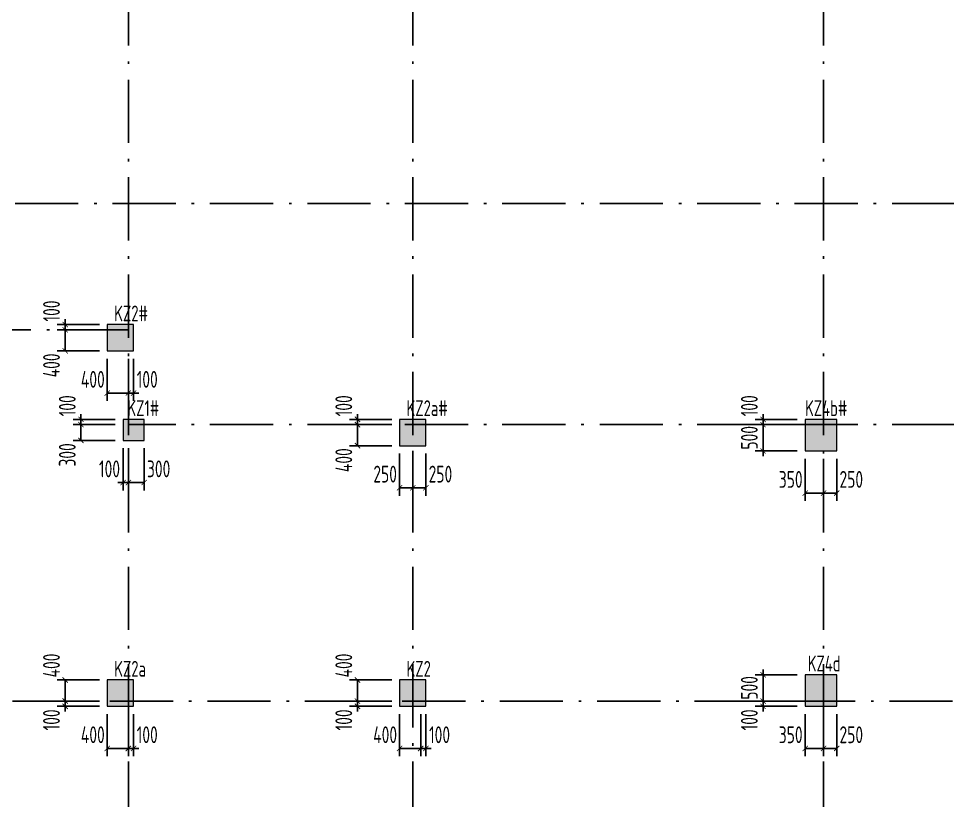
# Model space of a CAD drawing. Extents: x 169490 to 7584583, y -2399407 to 1374371.
# Drawn here: x 498472 to 516107, y 825491 to 840341 of the extents above; entities that cross this region are included whole.
import ezdxf

# ---------------------------------------------------------------- set-up
doc = ezdxf.new("R2010")
doc.units = 0
doc.header["$LTSCALE"] = 100
doc.linetypes.add('D3轴线点划线', pattern=[18.5, 12, -3, 0.5, -3])
doc.layers.get('0').update_dxf_attribs({"linetype": 'CONTINUOUS'})
doc.layers.get('DEFPOINTS').update_dxf_attribs({"linetype": 'CONTINUOUS'})
for name, color, linetype in [('C-DOTE', 8, 'D3轴线点划线'), ('S-COLU-DIM', 151, 'CONTINUOUS'), ('S-COLU-HATCH', 251, 'CONTINUOUS'), ('S-COLU-TEXT', 7, 'CONTINUOUS')]:
    doc.layers.add(name, color=color, linetype=linetype)
doc.layers.add('S-COLU-LINE1', color=6, linetype='CONTINUOUS', lineweight=18)
doc.styles.add('TSSD_Dimension', font='Tssdeng.shx', dxfattribs={"width": 0.7, "bigfont": 'tssdchn.shx'})
doc.dimstyles.new('TSSD_100_100$0', dxfattribs={"dimtxt": 320, "dimasz": 100, "dimexe": 150, "dimexo": 150, "dimgap": 100, "dimtad": 1, "dimdec": 0, "dimzin": 0, "dimdsep": 46, "dimtxsty": 'TSSD_Dimension', "dimblk": 'ARCHTICK', "dimcen": 0, "dimclrt": 7, "dimadec": 1, "dimazin": 0, "dimtfac": 1, "dimtdec": 0, "dimtix": 1, "dimtmove": 2, "dimatfit": 3, "dimldrblk": '_TSDBK', "dimfxl": 1, "dimtolj": 1, "dimtzin": 0, "dimarcsym": 0})

# ---------------------------------------------------------------- blocks, each defined once
blk = doc.blocks.new('_ARCHTICK')
at = {"const_width": 0.15}
blk.add_lwpolyline([(-0.5, -0.5), (0.5, 0.5)], dxfattribs=at)
blk = doc.blocks.new('*D3612')
at = {"layer": 'DEFPOINTS', "color": 0, "ltscale": 10, "transparency": 16777216}
for p in [(513756, 832129), (514006, 832129), (513756, 831329)]:
    blk.add_point(p, dxfattribs=at)
at = {"layer": 'S-COLU-DIM', "color": 0, "lineweight": -2, "ltscale": 10, "transparency": 16777216}
for p, q in [((513756, 831979), (513756, 831179)), ((514006, 831979), (514006, 831179)), ((514006, 831329), (513756, 831329))]:
    blk.add_line(p, q, dxfattribs=at)
at = {"layer": 'S-COLU-DIM', "color": 0, "lineweight": -2, "ltscale": 10, "transparency": 16777216, "xscale": 100, "yscale": 100, "zscale": 100, "rotation": 180}
blk.add_blockref('_ARCHTICK', (513756, 831329), dxfattribs=at)
at = {"layer": 'S-COLU-DIM', "color": 0, "lineweight": -2, "ltscale": 10, "transparency": 16777216, "xscale": 100, "yscale": 100, "zscale": 100}
blk.add_blockref('_ARCHTICK', (514006, 831329), dxfattribs=at)
at = {"layer": 'S-COLU-DIM', "color": 7, "ltscale": 10, "transparency": 16777216, "insert": (514281, 831589), "char_height": 320, "attachment_point": 5, "style": 'TSSD_Dimension'}
blk.add_mtext('\\A1;250', dxfattribs=at)
blk = doc.blocks.new('_TSDBK')
blk.add_line((-1, 0), (0, 0))
at = {"const_width": 0.5}
blk.add_lwpolyline([(-0.7, -0.7), (0.7, 0.7)], dxfattribs=at)
blk = doc.blocks.new('*D3613')
at = {"layer": 'DEFPOINTS', "color": 0, "ltscale": 10, "transparency": 16777216}
for p in [(513406, 832129), (513756, 832129), (513406, 831329)]:
    blk.add_point(p, dxfattribs=at)
at = {"layer": 'S-COLU-DIM', "color": 0, "lineweight": -2, "ltscale": 10, "transparency": 16777216}
for p, q in [((513406, 831979), (513406, 831179)), ((513756, 831979), (513756, 831179)), ((513756, 831329), (513406, 831329))]:
    blk.add_line(p, q, dxfattribs=at)
at = {"layer": 'S-COLU-DIM', "color": 0, "lineweight": -2, "ltscale": 10, "transparency": 16777216, "xscale": 100, "yscale": 100, "zscale": 100, "rotation": 180}
blk.add_blockref('_ARCHTICK', (513406, 831329), dxfattribs=at)
at = {"layer": 'S-COLU-DIM', "color": 0, "lineweight": -2, "ltscale": 10, "transparency": 16777216, "xscale": 100, "yscale": 100, "zscale": 100}
blk.add_blockref('_ARCHTICK', (513756, 831329), dxfattribs=at)
at = {"layer": 'S-COLU-DIM', "color": 7, "ltscale": 10, "transparency": 16777216, "insert": (513131, 831589), "char_height": 320, "attachment_point": 5, "style": 'TSSD_Dimension'}
blk.add_mtext('\\A1;350', dxfattribs=at)
blk = doc.blocks.new('*D3614')
at = {"layer": 'DEFPOINTS', "color": 0, "ltscale": 10, "transparency": 16777216}
for p in [(512606, 832629), (513406, 832629), (513406, 832129)]:
    blk.add_point(p, dxfattribs=at)
at = {"layer": 'S-COLU-DIM', "color": 0, "lineweight": -2, "ltscale": 10, "transparency": 16777216}
for p, q in [((512606, 832629), (512606, 832729)), ((513256, 832629), (512456, 832629)), ((512606, 832129), (512606, 832629)), ((513256, 832129), (512456, 832129)), ((512606, 832129), (512606, 832029))]:
    blk.add_line(p, q, dxfattribs=at)
at = {"layer": 'S-COLU-DIM', "color": 0, "lineweight": -2, "ltscale": 10, "transparency": 16777216, "xscale": 100, "yscale": 100, "zscale": 100}
for p, rotation in [((512606, 832629), 270), ((512606, 832129), 90)]:
    blk.add_blockref('_ARCHTICK', p, dxfattribs=dict(at, rotation=rotation))
at = {"layer": 'S-COLU-DIM', "color": 7, "ltscale": 10, "transparency": 16777216, "insert": (512346, 832379), "char_height": 320, "attachment_point": 5, "rotation": 90, "style": 'TSSD_Dimension'}
blk.add_mtext('\\A1;500', dxfattribs=at)
blk = doc.blocks.new('*D3615')
at = {"layer": 'DEFPOINTS', "color": 0, "ltscale": 10, "transparency": 16777216}
for p in [(512606, 832729), (513406, 832729), (513406, 832629)]:
    blk.add_point(p, dxfattribs=at)
at = {"layer": 'S-COLU-DIM', "color": 0, "lineweight": -2, "ltscale": 10, "transparency": 16777216}
for p, q in [((513256, 832729), (512456, 832729)), ((512606, 832729), (512606, 832829)), ((512606, 832629), (512606, 832729)), ((513256, 832629), (512456, 832629)), ((512606, 832629), (512606, 832529))]:
    blk.add_line(p, q, dxfattribs=at)
at = {"layer": 'S-COLU-DIM', "color": 0, "lineweight": -2, "ltscale": 10, "transparency": 16777216, "xscale": 100, "yscale": 100, "zscale": 100}
for p, rotation in [((512606, 832729), 270), ((512606, 832629), 90)]:
    blk.add_blockref('_ARCHTICK', p, dxfattribs=dict(at, rotation=rotation))
at = {"layer": 'S-COLU-DIM', "color": 7, "ltscale": 10, "transparency": 16777216, "insert": (512346, 832987), "char_height": 320, "attachment_point": 5, "rotation": 90, "style": 'TSSD_Dimension'}
blk.add_mtext('\\A1;100', dxfattribs=at)
blk = doc.blocks.new('*D3620')
at = {"layer": 'DEFPOINTS', "color": 0, "ltscale": 10, "transparency": 16777216}
for p in [(513756, 827279), (514006, 827279), (513756, 826479)]:
    blk.add_point(p, dxfattribs=at)
at = {"layer": 'S-COLU-DIM', "color": 0, "lineweight": -2, "ltscale": 10, "transparency": 16777216}
for p, q in [((513756, 827129), (513756, 826329)), ((514006, 827129), (514006, 826329)), ((514006, 826479), (513756, 826479))]:
    blk.add_line(p, q, dxfattribs=at)
at = {"layer": 'S-COLU-DIM', "color": 0, "lineweight": -2, "ltscale": 10, "transparency": 16777216, "xscale": 100, "yscale": 100, "zscale": 100, "rotation": 180}
blk.add_blockref('_ARCHTICK', (513756, 826479), dxfattribs=at)
at = {"layer": 'S-COLU-DIM', "color": 0, "lineweight": -2, "ltscale": 10, "transparency": 16777216, "xscale": 100, "yscale": 100, "zscale": 100}
blk.add_blockref('_ARCHTICK', (514006, 826479), dxfattribs=at)
at = {"layer": 'S-COLU-DIM', "color": 7, "ltscale": 10, "transparency": 16777216, "insert": (514281, 826739), "char_height": 320, "attachment_point": 5, "style": 'TSSD_Dimension'}
blk.add_mtext('\\A1;250', dxfattribs=at)
blk = doc.blocks.new('*D3621')
at = {"layer": 'DEFPOINTS', "color": 0, "ltscale": 10, "transparency": 16777216}
for p in [(513406, 827279), (513756, 827279), (513406, 826479)]:
    blk.add_point(p, dxfattribs=at)
at = {"layer": 'S-COLU-DIM', "color": 0, "lineweight": -2, "ltscale": 10, "transparency": 16777216}
for p, q in [((513406, 827129), (513406, 826329)), ((513756, 827129), (513756, 826329)), ((513756, 826479), (513406, 826479))]:
    blk.add_line(p, q, dxfattribs=at)
at = {"layer": 'S-COLU-DIM', "color": 0, "lineweight": -2, "ltscale": 10, "transparency": 16777216, "xscale": 100, "yscale": 100, "zscale": 100, "rotation": 180}
blk.add_blockref('_ARCHTICK', (513406, 826479), dxfattribs=at)
at = {"layer": 'S-COLU-DIM', "color": 0, "lineweight": -2, "ltscale": 10, "transparency": 16777216, "xscale": 100, "yscale": 100, "zscale": 100}
blk.add_blockref('_ARCHTICK', (513756, 826479), dxfattribs=at)
at = {"layer": 'S-COLU-DIM', "color": 7, "ltscale": 10, "transparency": 16777216, "insert": (513131, 826739), "char_height": 320, "attachment_point": 5, "style": 'TSSD_Dimension'}
blk.add_mtext('\\A1;350', dxfattribs=at)
blk = doc.blocks.new('*D3622')
at = {"layer": 'DEFPOINTS', "color": 0, "ltscale": 10, "transparency": 16777216}
for p in [(513406, 827879), (512606, 827379), (513406, 827379)]:
    blk.add_point(p, dxfattribs=at)
at = {"layer": 'S-COLU-DIM', "color": 0, "lineweight": -2, "ltscale": 10, "transparency": 16777216}
for p, q in [((512606, 827879), (512606, 827979)), ((513256, 827879), (512456, 827879)), ((512606, 827879), (512606, 827379)), ((513256, 827379), (512456, 827379)), ((512606, 827379), (512606, 827279))]:
    blk.add_line(p, q, dxfattribs=at)
at = {"layer": 'S-COLU-DIM', "color": 0, "lineweight": -2, "ltscale": 10, "transparency": 16777216, "xscale": 100, "yscale": 100, "zscale": 100}
for p, rotation in [((512606, 827879), 270), ((512606, 827379), 90)]:
    blk.add_blockref('_ARCHTICK', p, dxfattribs=dict(at, rotation=rotation))
at = {"layer": 'S-COLU-DIM', "color": 7, "ltscale": 10, "transparency": 16777216, "insert": (512346, 827629), "char_height": 320, "attachment_point": 5, "rotation": 90, "style": 'TSSD_Dimension'}
blk.add_mtext('\\A1;500', dxfattribs=at)
blk = doc.blocks.new('*D3623')
at = {"layer": 'DEFPOINTS', "color": 0, "ltscale": 10, "transparency": 16777216}
for p in [(512606, 827279), (513406, 827379), (513406, 827279)]:
    blk.add_point(p, dxfattribs=at)
at = {"layer": 'S-COLU-DIM', "color": 0, "lineweight": -2, "ltscale": 10, "transparency": 16777216}
for p, q in [((512606, 827379), (512606, 827479)), ((513256, 827379), (512456, 827379)), ((513256, 827279), (512456, 827279)), ((512606, 827379), (512606, 827279)), ((512606, 827279), (512606, 827179))]:
    blk.add_line(p, q, dxfattribs=at)
at = {"layer": 'S-COLU-DIM', "color": 0, "lineweight": -2, "ltscale": 10, "transparency": 16777216, "xscale": 100, "yscale": 100, "zscale": 100}
for p, rotation in [((512606, 827379), 270), ((512606, 827279), 90)]:
    blk.add_blockref('_ARCHTICK', p, dxfattribs=dict(at, rotation=rotation))
at = {"layer": 'S-COLU-DIM', "color": 7, "ltscale": 10, "transparency": 16777216, "insert": (512346, 827021), "char_height": 320, "attachment_point": 5, "rotation": 90, "style": 'TSSD_Dimension'}
blk.add_mtext('\\A1;100', dxfattribs=at)
blk = doc.blocks.new('*D3624')
at = {"layer": 'DEFPOINTS', "color": 0, "ltscale": 10, "transparency": 16777216}
for p in [(500556, 832329), (500856, 832329), (500556, 831529)]:
    blk.add_point(p, dxfattribs=at)
at = {"layer": 'S-COLU-DIM', "color": 0, "lineweight": -2, "ltscale": 10, "transparency": 16777216}
for p, q in [((500556, 832179), (500556, 831379)), ((500856, 832179), (500856, 831379)), ((500856, 831529), (500556, 831529))]:
    blk.add_line(p, q, dxfattribs=at)
at = {"layer": 'S-COLU-DIM', "color": 0, "lineweight": -2, "ltscale": 10, "transparency": 16777216, "xscale": 100, "yscale": 100, "zscale": 100, "rotation": 180}
blk.add_blockref('_ARCHTICK', (500556, 831529), dxfattribs=at)
at = {"layer": 'S-COLU-DIM', "color": 0, "lineweight": -2, "ltscale": 10, "transparency": 16777216, "xscale": 100, "yscale": 100, "zscale": 100}
blk.add_blockref('_ARCHTICK', (500856, 831529), dxfattribs=at)
at = {"layer": 'S-COLU-DIM', "color": 7, "ltscale": 10, "transparency": 16777216, "insert": (501131, 831789), "char_height": 320, "attachment_point": 5, "style": 'TSSD_Dimension'}
blk.add_mtext('\\A1;300', dxfattribs=at)
blk = doc.blocks.new('*D3625')
at = {"layer": 'DEFPOINTS', "color": 0, "ltscale": 10, "transparency": 16777216}
for p in [(500456, 832329), (500556, 832329), (500456, 831529)]:
    blk.add_point(p, dxfattribs=at)
at = {"layer": 'S-COLU-DIM', "color": 0, "lineweight": -2, "ltscale": 10, "transparency": 16777216}
for p, q in [((500456, 832179), (500456, 831379)), ((500556, 832179), (500556, 831379)), ((500456, 831529), (500356, 831529)), ((500556, 831529), (500456, 831529)), ((500556, 831529), (500656, 831529))]:
    blk.add_line(p, q, dxfattribs=at)
at = {"layer": 'S-COLU-DIM', "color": 0, "lineweight": -2, "ltscale": 10, "transparency": 16777216, "xscale": 100, "yscale": 100, "zscale": 100}
blk.add_blockref('_ARCHTICK', (500456, 831529), dxfattribs=at)
at = {"layer": 'S-COLU-DIM', "color": 0, "lineweight": -2, "ltscale": 10, "transparency": 16777216, "xscale": 100, "yscale": 100, "zscale": 100, "rotation": 180}
blk.add_blockref('_ARCHTICK', (500556, 831529), dxfattribs=at)
at = {"layer": 'S-COLU-DIM', "color": 7, "ltscale": 10, "transparency": 16777216, "insert": (500198, 831789), "char_height": 320, "attachment_point": 5, "style": 'TSSD_Dimension'}
blk.add_mtext('\\A1;100', dxfattribs=at)
blk = doc.blocks.new('*D3626')
at = {"layer": 'DEFPOINTS', "color": 0, "ltscale": 10, "transparency": 16777216}
for p in [(499656, 832629), (500456, 832629), (500456, 832329)]:
    blk.add_point(p, dxfattribs=at)
at = {"layer": 'S-COLU-DIM', "color": 0, "lineweight": -2, "ltscale": 10, "transparency": 16777216}
for p, q in [((500306, 832629), (499506, 832629)), ((499656, 832329), (499656, 832629)), ((500306, 832329), (499506, 832329))]:
    blk.add_line(p, q, dxfattribs=at)
at = {"layer": 'S-COLU-DIM', "color": 0, "lineweight": -2, "ltscale": 10, "transparency": 16777216, "xscale": 100, "yscale": 100, "zscale": 100}
for p, rotation in [((499656, 832629), 90), ((499656, 832329), 270)]:
    blk.add_blockref('_ARCHTICK', p, dxfattribs=dict(at, rotation=rotation))
at = {"layer": 'S-COLU-DIM', "color": 7, "ltscale": 10, "transparency": 16777216, "insert": (499396, 832054), "char_height": 320, "attachment_point": 5, "rotation": 90, "style": 'TSSD_Dimension'}
blk.add_mtext('\\A1;300', dxfattribs=at)
blk = doc.blocks.new('*D3627')
at = {"layer": 'DEFPOINTS', "color": 0, "ltscale": 10, "transparency": 16777216}
for p in [(499656, 832729), (500456, 832729), (500456, 832629)]:
    blk.add_point(p, dxfattribs=at)
at = {"layer": 'S-COLU-DIM', "color": 0, "lineweight": -2, "ltscale": 10, "transparency": 16777216}
for p, q in [((500306, 832729), (499506, 832729)), ((499656, 832729), (499656, 832829)), ((499656, 832629), (499656, 832729)), ((500306, 832629), (499506, 832629)), ((499656, 832629), (499656, 832529))]:
    blk.add_line(p, q, dxfattribs=at)
at = {"layer": 'S-COLU-DIM', "color": 0, "lineweight": -2, "ltscale": 10, "transparency": 16777216, "xscale": 100, "yscale": 100, "zscale": 100}
for p, rotation in [((499656, 832729), 270), ((499656, 832629), 90)]:
    blk.add_blockref('_ARCHTICK', p, dxfattribs=dict(at, rotation=rotation))
at = {"layer": 'S-COLU-DIM', "color": 7, "ltscale": 10, "transparency": 16777216, "insert": (499396, 832987), "char_height": 320, "attachment_point": 5, "rotation": 90, "style": 'TSSD_Dimension'}
blk.add_mtext('\\A1;100', dxfattribs=at)
blk = doc.blocks.new('*D3632')
at = {"layer": 'DEFPOINTS', "color": 0, "ltscale": 10, "transparency": 16777216}
for p in [(500556, 827279), (500656, 827279), (500556, 826479)]:
    blk.add_point(p, dxfattribs=at)
at = {"layer": 'S-COLU-DIM', "color": 0, "lineweight": -2, "ltscale": 10, "transparency": 16777216}
for p, q in [((500556, 827129), (500556, 826329)), ((500656, 827129), (500656, 826329)), ((500556, 826479), (500456, 826479)), ((500656, 826479), (500556, 826479)), ((500656, 826479), (500756, 826479))]:
    blk.add_line(p, q, dxfattribs=at)
at = {"layer": 'S-COLU-DIM', "color": 0, "lineweight": -2, "ltscale": 10, "transparency": 16777216, "xscale": 100, "yscale": 100, "zscale": 100}
blk.add_blockref('_ARCHTICK', (500556, 826479), dxfattribs=at)
at = {"layer": 'S-COLU-DIM', "color": 0, "lineweight": -2, "ltscale": 10, "transparency": 16777216, "xscale": 100, "yscale": 100, "zscale": 100, "rotation": 180}
blk.add_blockref('_ARCHTICK', (500656, 826479), dxfattribs=at)
at = {"layer": 'S-COLU-DIM', "color": 7, "ltscale": 10, "transparency": 16777216, "insert": (500914, 826739), "char_height": 320, "attachment_point": 5, "style": 'TSSD_Dimension'}
blk.add_mtext('\\A1;100', dxfattribs=at)
blk = doc.blocks.new('*D3633')
at = {"layer": 'DEFPOINTS', "color": 0, "ltscale": 10, "transparency": 16777216}
for p in [(500156, 827279), (500556, 827279), (500156, 826479)]:
    blk.add_point(p, dxfattribs=at)
at = {"layer": 'S-COLU-DIM', "color": 0, "lineweight": -2, "ltscale": 10, "transparency": 16777216}
for p, q in [((500156, 827129), (500156, 826329)), ((500556, 827129), (500556, 826329)), ((500556, 826479), (500156, 826479))]:
    blk.add_line(p, q, dxfattribs=at)
at = {"layer": 'S-COLU-DIM', "color": 0, "lineweight": -2, "ltscale": 10, "transparency": 16777216, "xscale": 100, "yscale": 100, "zscale": 100, "rotation": 180}
blk.add_blockref('_ARCHTICK', (500156, 826479), dxfattribs=at)
at = {"layer": 'S-COLU-DIM', "color": 0, "lineweight": -2, "ltscale": 10, "transparency": 16777216, "xscale": 100, "yscale": 100, "zscale": 100}
blk.add_blockref('_ARCHTICK', (500556, 826479), dxfattribs=at)
at = {"layer": 'S-COLU-DIM', "color": 7, "ltscale": 10, "transparency": 16777216, "insert": (499881, 826739), "char_height": 320, "attachment_point": 5, "style": 'TSSD_Dimension'}
blk.add_mtext('\\A1;400', dxfattribs=at)
blk = doc.blocks.new('*D3634')
at = {"layer": 'DEFPOINTS', "color": 0, "ltscale": 10, "transparency": 16777216}
for p in [(500156, 827779), (499356, 827379), (500156, 827379)]:
    blk.add_point(p, dxfattribs=at)
at = {"layer": 'S-COLU-DIM', "color": 0, "lineweight": -2, "ltscale": 10, "transparency": 16777216}
for p, q in [((500006, 827779), (499206, 827779)), ((499356, 827779), (499356, 827379)), ((500006, 827379), (499206, 827379))]:
    blk.add_line(p, q, dxfattribs=at)
at = {"layer": 'S-COLU-DIM', "color": 0, "lineweight": -2, "ltscale": 10, "transparency": 16777216, "xscale": 100, "yscale": 100, "zscale": 100}
for p, rotation in [((499356, 827779), 90), ((499356, 827379), 270)]:
    blk.add_blockref('_ARCHTICK', p, dxfattribs=dict(at, rotation=rotation))
at = {"layer": 'S-COLU-DIM', "color": 7, "ltscale": 10, "transparency": 16777216, "insert": (499096, 828054), "char_height": 320, "attachment_point": 5, "rotation": 90, "style": 'TSSD_Dimension'}
blk.add_mtext('\\A1;400', dxfattribs=at)
blk = doc.blocks.new('*D3635')
at = {"layer": 'DEFPOINTS', "color": 0, "ltscale": 10, "transparency": 16777216}
for p in [(499356, 827279), (500156, 827379), (500156, 827279)]:
    blk.add_point(p, dxfattribs=at)
at = {"layer": 'S-COLU-DIM', "color": 0, "lineweight": -2, "ltscale": 10, "transparency": 16777216}
for p, q in [((499356, 827379), (499356, 827479)), ((500006, 827379), (499206, 827379)), ((500006, 827279), (499206, 827279)), ((499356, 827379), (499356, 827279)), ((499356, 827279), (499356, 827179))]:
    blk.add_line(p, q, dxfattribs=at)
at = {"layer": 'S-COLU-DIM', "color": 0, "lineweight": -2, "ltscale": 10, "transparency": 16777216, "xscale": 100, "yscale": 100, "zscale": 100}
for p, rotation in [((499356, 827379), 270), ((499356, 827279), 90)]:
    blk.add_blockref('_ARCHTICK', p, dxfattribs=dict(at, rotation=rotation))
at = {"layer": 'S-COLU-DIM', "color": 7, "ltscale": 10, "transparency": 16777216, "insert": (499096, 827021), "char_height": 320, "attachment_point": 5, "rotation": 90, "style": 'TSSD_Dimension'}
blk.add_mtext('\\A1;100', dxfattribs=at)
blk = doc.blocks.new('*D3636')
at = {"layer": 'DEFPOINTS', "color": 0, "ltscale": 10, "transparency": 16777216}
for p in [(500556, 834029), (500656, 834029), (500556, 833229)]:
    blk.add_point(p, dxfattribs=at)
at = {"layer": 'S-COLU-DIM', "color": 0, "lineweight": -2, "ltscale": 10, "transparency": 16777216}
for p, q in [((500556, 833879), (500556, 833079)), ((500656, 833879), (500656, 833079)), ((500556, 833229), (500456, 833229)), ((500656, 833229), (500556, 833229)), ((500656, 833229), (500756, 833229))]:
    blk.add_line(p, q, dxfattribs=at)
at = {"layer": 'S-COLU-DIM', "color": 0, "lineweight": -2, "ltscale": 10, "transparency": 16777216, "xscale": 100, "yscale": 100, "zscale": 100}
blk.add_blockref('_ARCHTICK', (500556, 833229), dxfattribs=at)
at = {"layer": 'S-COLU-DIM', "color": 0, "lineweight": -2, "ltscale": 10, "transparency": 16777216, "xscale": 100, "yscale": 100, "zscale": 100, "rotation": 180}
blk.add_blockref('_ARCHTICK', (500656, 833229), dxfattribs=at)
at = {"layer": 'S-COLU-DIM', "color": 7, "ltscale": 10, "transparency": 16777216, "insert": (500914, 833489), "char_height": 320, "attachment_point": 5, "style": 'TSSD_Dimension'}
blk.add_mtext('\\A1;100', dxfattribs=at)
blk = doc.blocks.new('*D3637')
at = {"layer": 'DEFPOINTS', "color": 0, "ltscale": 10, "transparency": 16777216}
for p in [(500156, 834029), (500556, 834029), (500156, 833229)]:
    blk.add_point(p, dxfattribs=at)
at = {"layer": 'S-COLU-DIM', "color": 0, "lineweight": -2, "ltscale": 10, "transparency": 16777216}
for p, q in [((500156, 833879), (500156, 833079)), ((500556, 833879), (500556, 833079)), ((500556, 833229), (500156, 833229))]:
    blk.add_line(p, q, dxfattribs=at)
at = {"layer": 'S-COLU-DIM', "color": 0, "lineweight": -2, "ltscale": 10, "transparency": 16777216, "xscale": 100, "yscale": 100, "zscale": 100, "rotation": 180}
blk.add_blockref('_ARCHTICK', (500156, 833229), dxfattribs=at)
at = {"layer": 'S-COLU-DIM', "color": 0, "lineweight": -2, "ltscale": 10, "transparency": 16777216, "xscale": 100, "yscale": 100, "zscale": 100}
blk.add_blockref('_ARCHTICK', (500556, 833229), dxfattribs=at)
at = {"layer": 'S-COLU-DIM', "color": 7, "ltscale": 10, "transparency": 16777216, "insert": (499881, 833489), "char_height": 320, "attachment_point": 5, "style": 'TSSD_Dimension'}
blk.add_mtext('\\A1;400', dxfattribs=at)
blk = doc.blocks.new('*D3638')
at = {"layer": 'DEFPOINTS', "color": 0, "ltscale": 10, "transparency": 16777216}
for p in [(499356, 834429), (500156, 834429), (500156, 834029)]:
    blk.add_point(p, dxfattribs=at)
at = {"layer": 'S-COLU-DIM', "color": 0, "lineweight": -2, "ltscale": 10, "transparency": 16777216}
for p, q in [((500006, 834429), (499206, 834429)), ((499356, 834029), (499356, 834429)), ((500006, 834029), (499206, 834029))]:
    blk.add_line(p, q, dxfattribs=at)
at = {"layer": 'S-COLU-DIM', "color": 0, "lineweight": -2, "ltscale": 10, "transparency": 16777216, "xscale": 100, "yscale": 100, "zscale": 100}
for p, rotation in [((499356, 834429), 90), ((499356, 834029), 270)]:
    blk.add_blockref('_ARCHTICK', p, dxfattribs=dict(at, rotation=rotation))
at = {"layer": 'S-COLU-DIM', "color": 7, "ltscale": 10, "transparency": 16777216, "insert": (499096, 833754), "char_height": 320, "attachment_point": 5, "rotation": 90, "style": 'TSSD_Dimension'}
blk.add_mtext('\\A1;400', dxfattribs=at)
blk = doc.blocks.new('*D3639')
at = {"layer": 'DEFPOINTS', "color": 0, "ltscale": 10, "transparency": 16777216}
for p in [(499356, 834529), (500156, 834529), (500156, 834429)]:
    blk.add_point(p, dxfattribs=at)
at = {"layer": 'S-COLU-DIM', "color": 0, "lineweight": -2, "ltscale": 10, "transparency": 16777216}
for p, q in [((500006, 834529), (499206, 834529)), ((499356, 834529), (499356, 834629)), ((499356, 834429), (499356, 834529)), ((500006, 834429), (499206, 834429)), ((499356, 834429), (499356, 834329))]:
    blk.add_line(p, q, dxfattribs=at)
at = {"layer": 'S-COLU-DIM', "color": 0, "lineweight": -2, "ltscale": 10, "transparency": 16777216, "xscale": 100, "yscale": 100, "zscale": 100}
for p, rotation in [((499356, 834529), 270), ((499356, 834429), 90)]:
    blk.add_blockref('_ARCHTICK', p, dxfattribs=dict(at, rotation=rotation))
at = {"layer": 'S-COLU-DIM', "color": 7, "ltscale": 10, "transparency": 16777216, "insert": (499096, 834787), "char_height": 320, "attachment_point": 5, "rotation": 90, "style": 'TSSD_Dimension'}
blk.add_mtext('\\A1;100', dxfattribs=at)
blk = doc.blocks.new('*D3706')
at = {"layer": 'DEFPOINTS', "color": 0, "ltscale": 10, "transparency": 16777216}
for p in [(506106, 827279), (506206, 827279), (506106, 826479)]:
    blk.add_point(p, dxfattribs=at)
at = {"layer": 'S-COLU-DIM', "color": 0, "lineweight": -2, "ltscale": 10, "transparency": 16777216}
for p, q in [((506106, 827129), (506106, 826329)), ((506206, 827129), (506206, 826329)), ((506106, 826479), (506006, 826479)), ((506206, 826479), (506106, 826479)), ((506206, 826479), (506306, 826479))]:
    blk.add_line(p, q, dxfattribs=at)
at = {"layer": 'S-COLU-DIM', "color": 0, "lineweight": -2, "ltscale": 10, "transparency": 16777216, "xscale": 100, "yscale": 100, "zscale": 100}
blk.add_blockref('_ARCHTICK', (506106, 826479), dxfattribs=at)
at = {"layer": 'S-COLU-DIM', "color": 0, "lineweight": -2, "ltscale": 10, "transparency": 16777216, "xscale": 100, "yscale": 100, "zscale": 100, "rotation": 180}
blk.add_blockref('_ARCHTICK', (506206, 826479), dxfattribs=at)
at = {"layer": 'S-COLU-DIM', "color": 7, "ltscale": 10, "transparency": 16777216, "insert": (506464, 826739), "char_height": 320, "attachment_point": 5, "style": 'TSSD_Dimension'}
blk.add_mtext('\\A1;100', dxfattribs=at)
blk = doc.blocks.new('*D3707')
at = {"layer": 'DEFPOINTS', "color": 0, "ltscale": 10, "transparency": 16777216}
for p in [(505706, 827279), (506106, 827279), (505706, 826479)]:
    blk.add_point(p, dxfattribs=at)
at = {"layer": 'S-COLU-DIM', "color": 0, "lineweight": -2, "ltscale": 10, "transparency": 16777216}
for p, q in [((505706, 827129), (505706, 826329)), ((506106, 827129), (506106, 826329)), ((506106, 826479), (505706, 826479))]:
    blk.add_line(p, q, dxfattribs=at)
at = {"layer": 'S-COLU-DIM', "color": 0, "lineweight": -2, "ltscale": 10, "transparency": 16777216, "xscale": 100, "yscale": 100, "zscale": 100, "rotation": 180}
blk.add_blockref('_ARCHTICK', (505706, 826479), dxfattribs=at)
at = {"layer": 'S-COLU-DIM', "color": 0, "lineweight": -2, "ltscale": 10, "transparency": 16777216, "xscale": 100, "yscale": 100, "zscale": 100}
blk.add_blockref('_ARCHTICK', (506106, 826479), dxfattribs=at)
at = {"layer": 'S-COLU-DIM', "color": 7, "ltscale": 10, "transparency": 16777216, "insert": (505431, 826739), "char_height": 320, "attachment_point": 5, "style": 'TSSD_Dimension'}
blk.add_mtext('\\A1;400', dxfattribs=at)
blk = doc.blocks.new('*D3708')
at = {"layer": 'DEFPOINTS', "color": 0, "ltscale": 10, "transparency": 16777216}
for p in [(505706, 827779), (504906, 827379), (505706, 827379)]:
    blk.add_point(p, dxfattribs=at)
at = {"layer": 'S-COLU-DIM', "color": 0, "lineweight": -2, "ltscale": 10, "transparency": 16777216}
for p, q in [((505556, 827779), (504756, 827779)), ((504906, 827779), (504906, 827379)), ((505556, 827379), (504756, 827379))]:
    blk.add_line(p, q, dxfattribs=at)
at = {"layer": 'S-COLU-DIM', "color": 0, "lineweight": -2, "ltscale": 10, "transparency": 16777216, "xscale": 100, "yscale": 100, "zscale": 100}
for p, rotation in [((504906, 827779), 90), ((504906, 827379), 270)]:
    blk.add_blockref('_ARCHTICK', p, dxfattribs=dict(at, rotation=rotation))
at = {"layer": 'S-COLU-DIM', "color": 7, "ltscale": 10, "transparency": 16777216, "insert": (504646, 828054), "char_height": 320, "attachment_point": 5, "rotation": 90, "style": 'TSSD_Dimension'}
blk.add_mtext('\\A1;400', dxfattribs=at)
blk = doc.blocks.new('*D3709')
at = {"layer": 'DEFPOINTS', "color": 0, "ltscale": 10, "transparency": 16777216}
for p in [(504906, 827279), (505706, 827379), (505706, 827279)]:
    blk.add_point(p, dxfattribs=at)
at = {"layer": 'S-COLU-DIM', "color": 0, "lineweight": -2, "ltscale": 10, "transparency": 16777216}
for p, q in [((504906, 827379), (504906, 827479)), ((505556, 827379), (504756, 827379)), ((505556, 827279), (504756, 827279)), ((504906, 827379), (504906, 827279)), ((504906, 827279), (504906, 827179))]:
    blk.add_line(p, q, dxfattribs=at)
at = {"layer": 'S-COLU-DIM', "color": 0, "lineweight": -2, "ltscale": 10, "transparency": 16777216, "xscale": 100, "yscale": 100, "zscale": 100}
for p, rotation in [((504906, 827379), 270), ((504906, 827279), 90)]:
    blk.add_blockref('_ARCHTICK', p, dxfattribs=dict(at, rotation=rotation))
at = {"layer": 'S-COLU-DIM', "color": 7, "ltscale": 10, "transparency": 16777216, "insert": (504646, 827021), "char_height": 320, "attachment_point": 5, "rotation": 90, "style": 'TSSD_Dimension'}
blk.add_mtext('\\A1;100', dxfattribs=at)
blk = doc.blocks.new('*D3714')
at = {"layer": 'DEFPOINTS', "color": 0, "ltscale": 10, "transparency": 16777216}
for p in [(505956, 832229), (506206, 832229), (505956, 831429)]:
    blk.add_point(p, dxfattribs=at)
at = {"layer": 'S-COLU-DIM', "color": 0, "lineweight": -2, "ltscale": 10, "transparency": 16777216}
for p, q in [((505956, 832079), (505956, 831279)), ((506206, 832079), (506206, 831279)), ((506206, 831429), (505956, 831429))]:
    blk.add_line(p, q, dxfattribs=at)
at = {"layer": 'S-COLU-DIM', "color": 0, "lineweight": -2, "ltscale": 10, "transparency": 16777216, "xscale": 100, "yscale": 100, "zscale": 100, "rotation": 180}
blk.add_blockref('_ARCHTICK', (505956, 831429), dxfattribs=at)
at = {"layer": 'S-COLU-DIM', "color": 0, "lineweight": -2, "ltscale": 10, "transparency": 16777216, "xscale": 100, "yscale": 100, "zscale": 100}
blk.add_blockref('_ARCHTICK', (506206, 831429), dxfattribs=at)
at = {"layer": 'S-COLU-DIM', "color": 7, "ltscale": 10, "transparency": 16777216, "insert": (506481, 831689), "char_height": 320, "attachment_point": 5, "style": 'TSSD_Dimension'}
blk.add_mtext('\\A1;250', dxfattribs=at)
blk = doc.blocks.new('*D3715')
at = {"layer": 'DEFPOINTS', "color": 0, "ltscale": 10, "transparency": 16777216}
for p in [(505706, 832229), (505956, 832229), (505706, 831429)]:
    blk.add_point(p, dxfattribs=at)
at = {"layer": 'S-COLU-DIM', "color": 0, "lineweight": -2, "ltscale": 10, "transparency": 16777216}
for p, q in [((505706, 832079), (505706, 831279)), ((505956, 832079), (505956, 831279)), ((505956, 831429), (505706, 831429))]:
    blk.add_line(p, q, dxfattribs=at)
at = {"layer": 'S-COLU-DIM', "color": 0, "lineweight": -2, "ltscale": 10, "transparency": 16777216, "xscale": 100, "yscale": 100, "zscale": 100, "rotation": 180}
blk.add_blockref('_ARCHTICK', (505706, 831429), dxfattribs=at)
at = {"layer": 'S-COLU-DIM', "color": 0, "lineweight": -2, "ltscale": 10, "transparency": 16777216, "xscale": 100, "yscale": 100, "zscale": 100}
blk.add_blockref('_ARCHTICK', (505956, 831429), dxfattribs=at)
at = {"layer": 'S-COLU-DIM', "color": 7, "ltscale": 10, "transparency": 16777216, "insert": (505431, 831689), "char_height": 320, "attachment_point": 5, "style": 'TSSD_Dimension'}
blk.add_mtext('\\A1;250', dxfattribs=at)
blk = doc.blocks.new('*D3716')
at = {"layer": 'DEFPOINTS', "color": 0, "ltscale": 10, "transparency": 16777216}
for p in [(504906, 832629), (505706, 832629), (505706, 832229)]:
    blk.add_point(p, dxfattribs=at)
at = {"layer": 'S-COLU-DIM', "color": 0, "lineweight": -2, "ltscale": 10, "transparency": 16777216}
for p, q in [((505556, 832629), (504756, 832629)), ((504906, 832229), (504906, 832629)), ((505556, 832229), (504756, 832229))]:
    blk.add_line(p, q, dxfattribs=at)
at = {"layer": 'S-COLU-DIM', "color": 0, "lineweight": -2, "ltscale": 10, "transparency": 16777216, "xscale": 100, "yscale": 100, "zscale": 100}
for p, rotation in [((504906, 832629), 90), ((504906, 832229), 270)]:
    blk.add_blockref('_ARCHTICK', p, dxfattribs=dict(at, rotation=rotation))
at = {"layer": 'S-COLU-DIM', "color": 7, "ltscale": 10, "transparency": 16777216, "insert": (504646, 831954), "char_height": 320, "attachment_point": 5, "rotation": 90, "style": 'TSSD_Dimension'}
blk.add_mtext('\\A1;400', dxfattribs=at)
blk = doc.blocks.new('*D3717')
at = {"layer": 'DEFPOINTS', "color": 0, "ltscale": 10, "transparency": 16777216}
for p in [(504906, 832729), (505706, 832729), (505706, 832629)]:
    blk.add_point(p, dxfattribs=at)
at = {"layer": 'S-COLU-DIM', "color": 0, "lineweight": -2, "ltscale": 10, "transparency": 16777216}
for p, q in [((505556, 832729), (504756, 832729)), ((504906, 832729), (504906, 832829)), ((504906, 832629), (504906, 832729)), ((505556, 832629), (504756, 832629)), ((504906, 832629), (504906, 832529))]:
    blk.add_line(p, q, dxfattribs=at)
at = {"layer": 'S-COLU-DIM', "color": 0, "lineweight": -2, "ltscale": 10, "transparency": 16777216, "xscale": 100, "yscale": 100, "zscale": 100}
for p, rotation in [((504906, 832729), 270), ((504906, 832629), 90)]:
    blk.add_blockref('_ARCHTICK', p, dxfattribs=dict(at, rotation=rotation))
at = {"layer": 'S-COLU-DIM', "color": 7, "ltscale": 10, "transparency": 16777216, "insert": (504646, 832987), "char_height": 320, "attachment_point": 5, "rotation": 90, "style": 'TSSD_Dimension'}
blk.add_mtext('\\A1;100', dxfattribs=at)

msp = doc.modelspace()

# ---------------------------------------------------------------- hatches: boundary and pattern name
at = {"layer": 'S-COLU-HATCH', "ltscale": 10}
h = msp.add_hatch(color=256, dxfattribs=at)
h.dxf.hatch_style = 1
h.paths.add_polyline_path([(500655.9, 834528.9), (500155.9, 834528.9), (500155.9, 834028.9), (500655.9, 834028.9)])
h = msp.add_hatch(color=256, dxfattribs=at)
h.dxf.hatch_style = 1
h.paths.add_polyline_path([(500855.9, 832728.9), (500455.9, 832728.9), (500455.9, 832328.9), (500855.9, 832328.9)])
h = msp.add_hatch(color=256, dxfattribs=at)
h.dxf.hatch_style = 1
h.paths.add_polyline_path([(506205.9, 832728.9), (505705.9, 832728.9), (505705.9, 832228.9), (506205.9, 832228.9)])
h = msp.add_hatch(color=256, dxfattribs=at)
h.dxf.hatch_style = 1
h.paths.add_polyline_path([(514005.9, 832728.9), (513405.9, 832728.9), (513405.9, 832128.9), (514005.9, 832128.9)])
h = msp.add_hatch(color=256, dxfattribs=at)
h.dxf.hatch_style = 1
h.paths.add_polyline_path([(514005.9, 827878.9), (513405.9, 827878.9), (513405.9, 827278.9), (514005.9, 827278.9)])
h = msp.add_hatch(color=256, dxfattribs=at)
h.dxf.hatch_style = 1
h.paths.add_polyline_path([(500655.9, 827778.9), (500155.9, 827778.9), (500155.9, 827278.9), (500655.9, 827278.9)])
h = msp.add_hatch(color=256, dxfattribs=at)
h.dxf.hatch_style = 1
h.paths.add_polyline_path([(506205.9, 827778.9), (505705.9, 827778.9), (505705.9, 827278.9), (506205.9, 827278.9)])

# ---------------------------------------------------------------- linework, layer by layer
at = {"layer": 'C-DOTE'}
for p, q in [((500555.9, 841028.9), (500555.9, 816328.9)), ((505955.9, 841028.9), (505955.9, 816328.9)), ((513755.9, 841028.9), (513755.9, 816328.9)), ((542155.9, 836828.9), (464379.5, 836828.9)), ((500555.9, 834428.9), (464379.5, 834428.9)), ((542155.9, 832628.9), (500555.9, 832628.9)), ((483555.9, 827378.9), (542155.9, 827378.9))]:
    msp.add_line(p, q, dxfattribs=at)
at = {"layer": 'S-COLU-LINE1'}
for points in [[(500655.9, 834528.9), (500155.9, 834528.9), (500155.9, 834028.9), (500655.9, 834028.9)], [(500855.9, 832728.9), (500455.9, 832728.9), (500455.9, 832328.9), (500855.9, 832328.9)], [(506205.9, 832728.9), (505705.9, 832728.9), (505705.9, 832228.9), (506205.9, 832228.9)], [(514005.9, 832728.9), (513405.9, 832728.9), (513405.9, 832128.9), (514005.9, 832128.9)], [(514005.9, 827878.9), (513405.9, 827878.9), (513405.9, 827278.9), (514005.9, 827278.9)], [(500655.9, 827778.9), (500155.9, 827778.9), (500155.9, 827278.9), (500655.9, 827278.9)], [(506205.9, 827778.9), (505705.9, 827778.9), (505705.9, 827278.9), (506205.9, 827278.9)]]:
    msp.add_lwpolyline(points, close=True, dxfattribs=at)

# ---------------------------------------------------------------- texts
at = {"layer": 'S-COLU-TEXT', "color": 3, "style": 'TSSD_Dimension', "width": 0.7}
for s, p in [('KZ2#', (500288.2, 834591.5)), ('KZ1#', (500538.2, 832791.5)), ('KZ2a#', (505838.2, 832791.5)), ('KZ4b#', (513404.6, 832791.5)), ('KZ2a', (500288.2, 827841.5)), ('KZ2', (505838.2, 827841.5)), ('KZ4d', (513454.6, 827941.5))]:
    msp.add_text(s, height=300, dxfattribs=at).set_placement(p)

# ---------------------------------------------------------------- dimensions: what is measured, and where the dimension line sits
at = {"layer": 'S-COLU-DIM', "ltscale": 10}
for base, p1, p2, picture, middle in [((499355.9, 834528.9), (500155.9, 834428.9), (500155.9, 834528.9), '*D3639', (499095.9, 834786.9)), ((499355.9, 834428.9), (500155.9, 834028.9), (500155.9, 834428.9), '*D3638', (499095.9, 833753.6)), ((499655.9, 832728.9), (500455.9, 832628.9), (500455.9, 832728.9), '*D3627', (499395.9, 832986.9)), ((504905.9, 832728.9), (505705.9, 832628.9), (505705.9, 832728.9), '*D3717', (504645.9, 832986.9)), ((512605.9, 832728.9), (513405.9, 832628.9), (513405.9, 832728.9), '*D3615', (512345.9, 832986.9)), ((499655.9, 832628.9), (500455.9, 832328.9), (500455.9, 832628.9), '*D3626', (499395.9, 832053.6)), ((504905.9, 832628.9), (505705.9, 832228.9), (505705.9, 832628.9), '*D3716', (504645.9, 831953.6)), ((499355.9, 827378.9), (500155.9, 827778.9), (500155.9, 827378.9), '*D3634', (499095.9, 828054.2)), ((504905.9, 827378.9), (505705.9, 827778.9), (505705.9, 827378.9), '*D3708', (504645.9, 828054.2)), ((499355.9, 827278.9), (500155.9, 827378.9), (500155.9, 827278.9), '*D3635', (499095.9, 827020.8)), ((504905.9, 827278.9), (505705.9, 827378.9), (505705.9, 827278.9), '*D3709', (504645.9, 827020.8)), ((512605.9, 827278.9), (513405.9, 827378.9), (513405.9, 827278.9), '*D3623', (512345.9, 827020.8))]:
    dim = msp.add_linear_dim(base=base, p1=p1, p2=p2, angle=270, dimstyle='TSSD_100_100$0', dxfattribs=at)
    dim.commit()
    dim.dimension.update_dxf_attribs({"geometry": picture, "text_midpoint": middle, "dimtype": 160})
for base, p1, p2, picture, middle in [((500155.9, 833228.9), (500555.9, 834028.9), (500155.9, 834028.9), '*D3637', (499880.6, 833488.9)), ((500555.9, 833228.9), (500655.9, 834028.9), (500555.9, 834028.9), '*D3636', (500913.9, 833488.9)), ((500455.9, 831528.9), (500555.9, 832328.9), (500455.9, 832328.9), '*D3625', (500197.8, 831788.9)), ((500555.9, 831528.9), (500855.9, 832328.9), (500555.9, 832328.9), '*D3624', (501131.2, 831788.9)), ((505705.9, 831428.9), (505955.9, 832228.9), (505705.9, 832228.9), '*D3715', (505430.6, 831688.9)), ((505955.9, 831428.9), (506205.9, 832228.9), (505955.9, 832228.9), '*D3714', (506481.2, 831688.9)), ((513405.9, 831328.9), (513755.9, 832128.9), (513405.9, 832128.9), '*D3613', (513130.6, 831588.9)), ((513755.9, 831328.9), (514005.9, 832128.9), (513755.9, 832128.9), '*D3612', (514281.2, 831588.9)), ((500155.9, 826478.9), (500555.9, 827278.9), (500155.9, 827278.9), '*D3633', (499880.6, 826738.9)), ((500555.9, 826478.9), (500655.9, 827278.9), (500555.9, 827278.9), '*D3632', (500913.9, 826738.9)), ((505705.9, 826478.9), (506105.9, 827278.9), (505705.9, 827278.9), '*D3707', (505430.6, 826738.9)), ((506105.9, 826478.9), (506205.9, 827278.9), (506105.9, 827278.9), '*D3706', (506463.9, 826738.9)), ((513405.9, 826478.9), (513755.9, 827278.9), (513405.9, 827278.9), '*D3621', (513130.6, 826738.9)), ((513755.9, 826478.9), (514005.9, 827278.9), (513755.9, 827278.9), '*D3620', (514281.2, 826738.9))]:
    dim = msp.add_linear_dim(base=base, p1=p1, p2=p2, dimstyle='TSSD_100_100$0', dxfattribs=at)
    dim.commit()
    dim.dimension.update_dxf_attribs({"geometry": picture, "text_midpoint": middle, "dimtype": 160})
for base, p1, p2, picture, middle in [((512605.9, 832628.9), (513405.9, 832128.9), (513405.9, 832628.9), '*D3614', (512345.9, 832378.9)), ((512605.9, 827378.9), (513405.9, 827878.9), (513405.9, 827378.9), '*D3622', (512345.9, 827628.9))]:
    dim = msp.add_linear_dim(base=base, p1=p1, p2=p2, angle=270, dimstyle='TSSD_100_100$0', dxfattribs=at)
    dim.commit()
    dim.dimension.update_dxf_attribs({"geometry": picture, "text_midpoint": middle})

doc.saveas('drawing.dxf')
